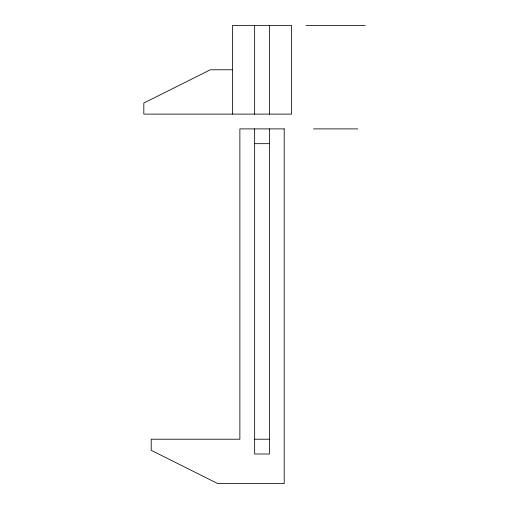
<?xml version="1.0" encoding="UTF-8"?>
<svg xmlns="http://www.w3.org/2000/svg" width="509" height="509" viewBox="0 0 509 509"><rect width="100%" height="100%" fill="white"/><g stroke="black" fill="none" stroke-linecap="round" stroke-linejoin="round"><path stroke-width="0.76" d="M306.074 25.45L365.182 25.45M232.479 69.784L210.319 69.784L143.818 103.034L143.818 114.111L291.593 114.111L291.593 25.45L232.479 25.45L232.479 114.111M313.461 128.892L357.795 128.892M254.646 143.672L269.426 143.672M254.646 439.216L269.426 439.216M269.426 25.45L269.426 114.111M269.426 128.892L269.426 453.996L254.646 453.996L254.646 128.892M254.646 25.45L254.646 114.111M284.2 128.892L239.873 128.892L239.873 439.216L151.205 439.216L151.205 450.3L217.706 483.55L284.2 483.55L284.2 128.892"/></g></svg>
